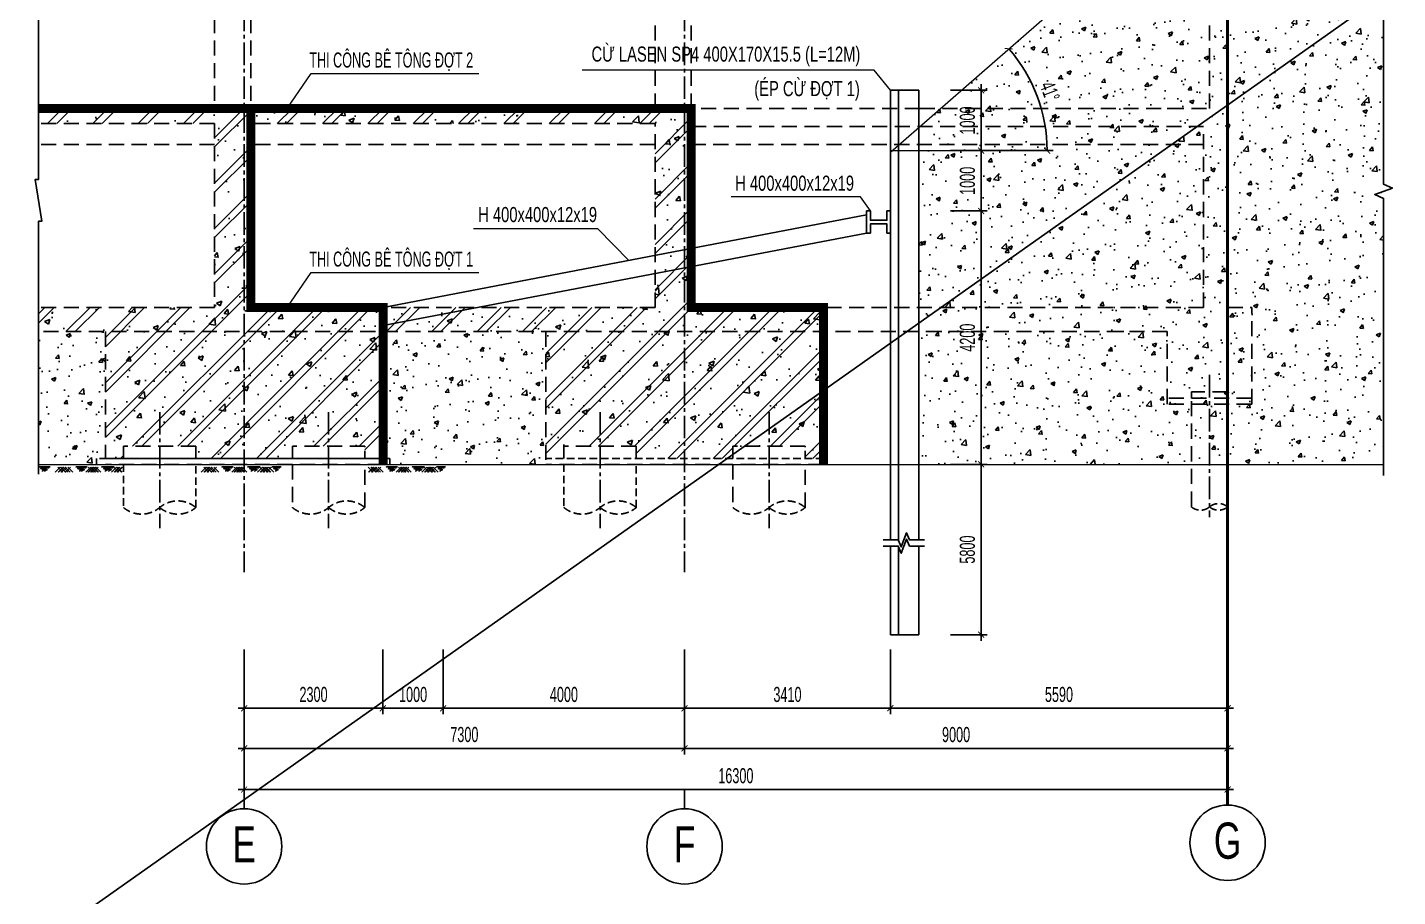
# Model space of a CAD drawing. Extents: x 71 to 3057337, y -14 to 345257.
# Drawn here: x 2984424 to 3029843, y 81774 to 110589 of the extents above; entities that cross this region are included whole.
import ezdxf
from ezdxf.enums import TextEntityAlignment as Align

# ---------------------------------------------------------------- set-up
doc = ezdxf.new("R2010")
doc.units = 0
doc.header["$LTSCALE"] = 1000
doc.header["$MEASUREMENT"] = 0
doc.header["$PDMODE"] = 3
for name, pattern in [('CENTER2', [1.125, 0.75, -0.125, 0.125, -0.125]), ('DASHED2', [0.375, 0.25, -0.125]), ('HIDDEN', [0.375, 0.25, -0.125])]:
    doc.linetypes.add(name, pattern=pattern)
doc.layers.get('0').update_dxf_attribs({"linetype": 'CONTINUOUS'})
doc.layers.get('Defpoints').update_dxf_attribs({"linetype": 'CONTINUOUS'})
for name, color, linetype in [('8', 8, 'CONTINUOUS'), ('CDC.01.AXIS', 160, 'CENTER2'), ('CDC.02.DIM', 1, 'CONTINUOUS'), ('CDC.04.HIDDEN', 8, 'HIDDEN'), ('CDC.05.STEEL', 4, 'CONTINUOUS'), ('CDC.06.TEXT', 2, 'CONTINUOUS'), ('CDC.10.HATCH', 9, 'CONTINUOUS'), ('CDC.14.STEELNUM', 2, 'CONTINUOUS'), ('CDC.16.BIGTEXT', 6, 'CONTINUOUS'), ('CHI', 1, 'CONTINUOUS'), ('DAICOC', 8, 'HIDDEN'), ('DIM', 1, 'CONTINUOUS'), ('hiddend', 146, 'HIDDEN')]:
    doc.layers.add(name, color=color, linetype=linetype)
doc.layers.add('KCS_CHI', color=1, linetype='CONTINUOUS', lineweight=15)
doc.layers.add('KCS_Plotter', color=11, linetype='CONTINUOUS', plot=False)
doc.styles.add('ARIAL', font='arial.ttf', dxfattribs={"width": 0.6})
doc.dimstyles.new('D-25', dxfattribs={"dimtxt": 500, "dimasz": 200, "dimexe": 200, "dimexo": 0, "dimgap": 200, "dimtad": 1, "dimdec": 0, "dimlfac": 0.5, "dimzin": 13, "dimdsep": 46, "dimtxsty": 'ARIAL', "dimblk": 'ARCHTICK', "dimcen": 0, "dimdle": 200, "dimclrd": 1, "dimclre": 1, "dimclrt": 2, "dimadec": 0, "dimazin": 0, "dimtfac": 1, "dimtdec": 0, "dimtix": 1, "dimtmove": 2, "dimatfit": 3, "dimldrblk": 'ARCHTICK', "dimfxl": 1, "dimtolj": 1, "dimtzin": 13, "dimarcsym": 0})

# ---------------------------------------------------------------- blocks, each defined once
blk = doc.blocks.new('_ARCHTICK')
at = {"color": 0, "linetype": 'ByBlock', "const_width": 0.15}
blk.add_lwpolyline([(-0.5, -0.5), (0.5, 0.5)], dxfattribs=at)
blk = doc.blocks.new('*D159')
at = {"layer": 'CDC.02.DIM', "color": 1, "lineweight": -2, "transparency": 16777216}
for p, q in [((2991608, 89967), (2991608, 86488)), ((3006208, 89967), (3006208, 86488)), ((3006408, 86688), (2991408, 86688))]:
    blk.add_line(p, q, dxfattribs=at)
at = {"layer": 'Defpoints', "color": 0, "transparency": 16777216}
for p in [(2991608, 89967), (3006208, 89967), (2991608, 86688)]:
    blk.add_point(p, dxfattribs=at)
at = {"layer": 'CDC.02.DIM', "color": 1, "lineweight": -2, "transparency": 16777216, "xscale": 200, "yscale": 200, "zscale": 200, "rotation": 180}
blk.add_blockref('_ARCHTICK', (2991608, 86688), dxfattribs=at)
at = {"layer": 'CDC.02.DIM', "color": 1, "lineweight": -2, "transparency": 16777216, "xscale": 200, "yscale": 200, "zscale": 200}
blk.add_blockref('_ARCHTICK', (3006208, 86688), dxfattribs=at)
at = {"layer": 'CDC.02.DIM', "color": 2, "transparency": 16777216, "insert": (2998908, 87144), "char_height": 500, "attachment_point": 5, "style": 'ARIAL'}
blk.add_mtext('\\A1;7300', dxfattribs=at)
blk = doc.blocks.new('*D160')
at = {"layer": 'CDC.02.DIM', "color": 1, "lineweight": -2, "transparency": 16777216}
for p, q in [((3006208, 89967), (3006208, 86488)), ((3024208, 89967), (3024208, 86488)), ((3006008, 86688), (3024408, 86688))]:
    blk.add_line(p, q, dxfattribs=at)
at = {"layer": 'Defpoints', "color": 0, "transparency": 16777216}
for p in [(3006208, 89967), (3024208, 89967), (3024208, 86688)]:
    blk.add_point(p, dxfattribs=at)
at = {"layer": 'CDC.02.DIM', "color": 1, "lineweight": -2, "transparency": 16777216, "xscale": 200, "yscale": 200, "zscale": 200, "rotation": 180}
blk.add_blockref('_ARCHTICK', (3006208, 86688), dxfattribs=at)
at = {"layer": 'CDC.02.DIM', "color": 1, "lineweight": -2, "transparency": 16777216, "xscale": 200, "yscale": 200, "zscale": 200}
blk.add_blockref('_ARCHTICK', (3024208, 86688), dxfattribs=at)
at = {"layer": 'CDC.02.DIM', "color": 2, "transparency": 16777216, "insert": (3015208, 87143), "char_height": 500, "attachment_point": 5, "style": 'ARIAL'}
blk.add_mtext('\\A1;9000', dxfattribs=at)
blk = doc.blocks.new('C')
at = {"layer": 'CHI'}
blk.add_line((0, 0), (0, 300), dxfattribs=at)
blk.add_circle((0, 925), 625, dxfattribs=at)
blk = doc.blocks.new('*D167')
at = {"layer": 'CDC.02.DIM', "color": 1, "lineweight": -2, "transparency": 16777216}
for p, q in [((3015024, 104503), (3016239, 104503)), ((3016039, 104703), (3016039, 95903)), ((3015024, 96103), (3016239, 96103))]:
    blk.add_line(p, q, dxfattribs=at)
at = {"layer": 'Defpoints', "color": 0, "transparency": 16777216}
for p in [(3015024, 104503), (3015024, 96103), (3016039, 96103)]:
    blk.add_point(p, dxfattribs=at)
at = {"layer": 'CDC.02.DIM', "color": 1, "lineweight": -2, "transparency": 16777216, "xscale": 200, "yscale": 200, "zscale": 200}
for p, rotation in [((3016039, 104503), 90), ((3016039, 96103), 270)]:
    blk.add_blockref('_ARCHTICK', p, dxfattribs=dict(at, rotation=rotation))
at = {"layer": 'CDC.02.DIM', "color": 2, "transparency": 16777216, "insert": (3015584, 100303), "char_height": 500, "attachment_point": 5, "rotation": 90, "style": 'ARIAL'}
blk.add_mtext('\\A1;4200', dxfattribs=at)
blk = doc.blocks.new('*D168')
at = {"layer": 'CDC.02.DIM', "color": 1, "lineweight": -2, "transparency": 16777216}
for p, q in [((3016039, 106303), (3016039, 108703)), ((3015024, 108503), (3016239, 108503)), ((3015024, 106503), (3016239, 106503))]:
    blk.add_line(p, q, dxfattribs=at)
at = {"layer": 'Defpoints', "color": 0, "transparency": 16777216}
for p in [(3015024, 108503), (3016039, 108503), (3015024, 106503)]:
    blk.add_point(p, dxfattribs=at)
at = {"layer": 'CDC.02.DIM', "color": 1, "lineweight": -2, "transparency": 16777216, "xscale": 200, "yscale": 200, "zscale": 200}
for p, rotation in [((3016039, 108503), 90), ((3016039, 106503), 270)]:
    blk.add_blockref('_ARCHTICK', p, dxfattribs=dict(at, rotation=rotation))
at = {"layer": 'CDC.02.DIM', "color": 2, "transparency": 16777216, "insert": (3015584, 107503), "char_height": 500, "attachment_point": 5, "rotation": 90, "style": 'ARIAL'}
blk.add_mtext('\\A1;1000', dxfattribs=at)
blk = doc.blocks.new('*D169')
at = {"layer": 'CDC.02.DIM', "color": 1, "lineweight": -2, "transparency": 16777216}
for p, q in [((3016039, 96303), (3016039, 90254)), ((3015024, 96103), (3016239, 96103)), ((3015024, 90454), (3016239, 90454))]:
    blk.add_line(p, q, dxfattribs=at)
at = {"layer": 'Defpoints', "color": 0, "transparency": 16777216}
for p in [(3015024, 96103), (3015024, 90454), (3016039, 90454)]:
    blk.add_point(p, dxfattribs=at)
at = {"layer": 'CDC.02.DIM', "color": 1, "lineweight": -2, "transparency": 16777216, "xscale": 200, "yscale": 200, "zscale": 200}
for p, rotation in [((3016039, 96103), 90), ((3016039, 90454), 270)]:
    blk.add_blockref('_ARCHTICK', p, dxfattribs=dict(at, rotation=rotation))
at = {"layer": 'CDC.02.DIM', "color": 2, "transparency": 16777216, "insert": (3015584, 93278), "char_height": 500, "attachment_point": 5, "rotation": 90, "style": 'ARIAL'}
blk.add_mtext('\\A1;5800', dxfattribs=at)
blk = doc.blocks.new('*D170')
at = {"layer": 'CDC.02.DIM', "color": 1, "lineweight": -2, "transparency": 16777216}
for p, q in [((3013028, 89967), (3013028, 87816)), ((3024208, 89967), (3024208, 87816)), ((3024408, 88016), (3012828, 88016))]:
    blk.add_line(p, q, dxfattribs=at)
at = {"layer": 'Defpoints', "color": 0, "transparency": 16777216}
for p in [(3013028, 89967), (3024208, 89967), (3013028, 88016)]:
    blk.add_point(p, dxfattribs=at)
at = {"layer": 'CDC.02.DIM', "color": 1, "lineweight": -2, "transparency": 16777216, "xscale": 200, "yscale": 200, "zscale": 200, "rotation": 180}
blk.add_blockref('_ARCHTICK', (3013028, 88016), dxfattribs=at)
at = {"layer": 'CDC.02.DIM', "color": 1, "lineweight": -2, "transparency": 16777216, "xscale": 200, "yscale": 200, "zscale": 200}
blk.add_blockref('_ARCHTICK', (3024208, 88016), dxfattribs=at)
at = {"layer": 'CDC.02.DIM', "color": 2, "transparency": 16777216, "insert": (3018618, 88472), "char_height": 500, "attachment_point": 5, "style": 'ARIAL'}
blk.add_mtext('\\A1;5590', dxfattribs=at)
blk = doc.blocks.new('*D171')
at = {"layer": 'CDC.02.DIM', "color": 1, "lineweight": -2, "transparency": 16777216}
for p, q in [((3006208, 89967), (3006208, 87816)), ((3013028, 89967), (3013028, 87816)), ((3013228, 88016), (3006008, 88016))]:
    blk.add_line(p, q, dxfattribs=at)
at = {"layer": 'Defpoints', "color": 0, "transparency": 16777216}
for p in [(3006208, 89967), (3013028, 89967), (3006208, 88016)]:
    blk.add_point(p, dxfattribs=at)
at = {"layer": 'CDC.02.DIM', "color": 1, "lineweight": -2, "transparency": 16777216, "xscale": 200, "yscale": 200, "zscale": 200, "rotation": 180}
blk.add_blockref('_ARCHTICK', (3006208, 88016), dxfattribs=at)
at = {"layer": 'CDC.02.DIM', "color": 1, "lineweight": -2, "transparency": 16777216, "xscale": 200, "yscale": 200, "zscale": 200}
blk.add_blockref('_ARCHTICK', (3013028, 88016), dxfattribs=at)
at = {"layer": 'CDC.02.DIM', "color": 2, "transparency": 16777216, "insert": (3009618, 88472), "char_height": 500, "attachment_point": 5, "style": 'ARIAL'}
blk.add_mtext('\\A1;3410', dxfattribs=at)
blk = doc.blocks.new('*D172')
at = {"layer": 'CDC.02.DIM', "color": 1, "lineweight": -2, "transparency": 16777216}
for p, q in [((2998208, 89967), (2998208, 87816)), ((3006208, 89967), (3006208, 87816)), ((3006408, 88016), (2998008, 88016))]:
    blk.add_line(p, q, dxfattribs=at)
at = {"layer": 'Defpoints', "color": 0, "transparency": 16777216}
for p in [(2998208, 89967), (3006208, 89967), (2998208, 88016)]:
    blk.add_point(p, dxfattribs=at)
at = {"layer": 'CDC.02.DIM', "color": 1, "lineweight": -2, "transparency": 16777216, "xscale": 200, "yscale": 200, "zscale": 200, "rotation": 180}
blk.add_blockref('_ARCHTICK', (2998208, 88016), dxfattribs=at)
at = {"layer": 'CDC.02.DIM', "color": 1, "lineweight": -2, "transparency": 16777216, "xscale": 200, "yscale": 200, "zscale": 200}
blk.add_blockref('_ARCHTICK', (3006208, 88016), dxfattribs=at)
at = {"layer": 'CDC.02.DIM', "color": 2, "transparency": 16777216, "insert": (3002208, 88472), "char_height": 500, "attachment_point": 5, "style": 'ARIAL'}
blk.add_mtext('\\A1;4000', dxfattribs=at)
blk = doc.blocks.new('*D173')
at = {"layer": 'CDC.02.DIM', "color": 1, "lineweight": -2, "transparency": 16777216}
for p, q in [((2996208, 89967), (2996208, 87816)), ((2998208, 89967), (2998208, 87816)), ((2998408, 88016), (2996008, 88016))]:
    blk.add_line(p, q, dxfattribs=at)
at = {"layer": 'Defpoints', "color": 0, "transparency": 16777216}
for p in [(2996208, 89967), (2998208, 89967), (2996208, 88016)]:
    blk.add_point(p, dxfattribs=at)
at = {"layer": 'CDC.02.DIM', "color": 1, "lineweight": -2, "transparency": 16777216, "xscale": 200, "yscale": 200, "zscale": 200, "rotation": 180}
blk.add_blockref('_ARCHTICK', (2996208, 88016), dxfattribs=at)
at = {"layer": 'CDC.02.DIM', "color": 1, "lineweight": -2, "transparency": 16777216, "xscale": 200, "yscale": 200, "zscale": 200}
blk.add_blockref('_ARCHTICK', (2998208, 88016), dxfattribs=at)
at = {"layer": 'CDC.02.DIM', "color": 2, "transparency": 16777216, "insert": (2997208, 88472), "char_height": 500, "attachment_point": 5, "style": 'ARIAL'}
blk.add_mtext('\\A1;1000', dxfattribs=at)
blk = doc.blocks.new('*D174')
at = {"layer": 'CDC.02.DIM', "color": 1, "lineweight": -2, "transparency": 16777216}
for p, q in [((2991608, 89967), (2991608, 87816)), ((2996208, 89967), (2996208, 87816)), ((2996408, 88016), (2991408, 88016))]:
    blk.add_line(p, q, dxfattribs=at)
at = {"layer": 'Defpoints', "color": 0, "transparency": 16777216}
for p in [(2991608, 89967), (2996208, 89967), (2991608, 88016)]:
    blk.add_point(p, dxfattribs=at)
at = {"layer": 'CDC.02.DIM', "color": 1, "lineweight": -2, "transparency": 16777216, "xscale": 200, "yscale": 200, "zscale": 200, "rotation": 180}
blk.add_blockref('_ARCHTICK', (2991608, 88016), dxfattribs=at)
at = {"layer": 'CDC.02.DIM', "color": 1, "lineweight": -2, "transparency": 16777216, "xscale": 200, "yscale": 200, "zscale": 200}
blk.add_blockref('_ARCHTICK', (2996208, 88016), dxfattribs=at)
at = {"layer": 'CDC.02.DIM', "color": 2, "transparency": 16777216, "insert": (2993908, 88472), "char_height": 500, "attachment_point": 5, "style": 'ARIAL'}
blk.add_mtext('\\A1;2300', dxfattribs=at)
blk = doc.blocks.new('*D178')
at = {"layer": 'CDC.02.DIM', "color": 1, "lineweight": -2, "transparency": 16777216}
blk.add_line((3015486, 106503), (3018423, 106503), dxfattribs=at)
blk.add_arc((3013081, 106503), 5143, 360, 41.0798, dxfattribs=at)
at = {"layer": 'Defpoints', "color": 0, "transparency": 16777216}
for p in [(3024208, 116203), (3018077, 107720), (3008608, 106503), (3013028, 106457), (3015486, 106503)]:
    blk.add_point(p, dxfattribs=at)
at = {"layer": 'CDC.02.DIM', "color": 1, "lineweight": -2, "transparency": 16777216, "xscale": 200, "yscale": 200, "zscale": 200}
for p, rotation in [((3016957, 109882), 131.0797610086065), ((3018223, 106503), 269.9999999999998)]:
    blk.add_blockref('_ARCHTICK', p, dxfattribs=dict(at, rotation=rotation))
at = {"layer": 'CDC.02.DIM', "color": 2, "transparency": 16777216, "insert": (3018319, 108465), "char_height": 500, "attachment_point": 5, "rotation": 290.5399, "style": 'ARIAL'}
blk.add_mtext('\\A1;41°', dxfattribs=at)
blk = doc.blocks.new('*D179')
at = {"layer": 'CDC.02.DIM', "color": 1, "lineweight": -2, "transparency": 16777216}
for p, q in [((2991608, 89967), (2991608, 85123)), ((3024208, 89967), (3024208, 85123)), ((2991408, 85323), (3024408, 85323))]:
    blk.add_line(p, q, dxfattribs=at)
at = {"layer": 'Defpoints', "color": 0, "transparency": 16777216}
for p in [(2991608, 89967), (3024208, 89967), (3024208, 85323)]:
    blk.add_point(p, dxfattribs=at)
at = {"layer": 'CDC.02.DIM', "color": 1, "lineweight": -2, "transparency": 16777216, "xscale": 200, "yscale": 200, "zscale": 200, "rotation": 180}
blk.add_blockref('_ARCHTICK', (2991608, 85323), dxfattribs=at)
at = {"layer": 'CDC.02.DIM', "color": 1, "lineweight": -2, "transparency": 16777216, "xscale": 200, "yscale": 200, "zscale": 200}
blk.add_blockref('_ARCHTICK', (3024208, 85323), dxfattribs=at)
at = {"layer": 'CDC.02.DIM', "color": 2, "transparency": 16777216, "insert": (3007908, 85778), "char_height": 500, "attachment_point": 5, "style": 'ARIAL'}
blk.add_mtext('\\A1;16300', dxfattribs=at)
blk = doc.blocks.new('*D180')
at = {"layer": 'CDC.02.DIM', "color": 1, "lineweight": -2, "transparency": 16777216}
for p, q in [((3015024, 106503), (3016239, 106503)), ((3016039, 106703), (3016039, 104303)), ((3015024, 104503), (3016239, 104503))]:
    blk.add_line(p, q, dxfattribs=at)
at = {"layer": 'Defpoints', "color": 0, "transparency": 16777216}
for p in [(3015024, 106503), (3015024, 104503), (3016039, 104503)]:
    blk.add_point(p, dxfattribs=at)
at = {"layer": 'CDC.02.DIM', "color": 1, "lineweight": -2, "transparency": 16777216, "xscale": 200, "yscale": 200, "zscale": 200}
for p, rotation in [((3016039, 106503), 90), ((3016039, 104503), 270)]:
    blk.add_blockref('_ARCHTICK', p, dxfattribs=dict(at, rotation=rotation))
at = {"layer": 'CDC.02.DIM', "color": 2, "transparency": 16777216, "insert": (3015584, 105503), "char_height": 500, "attachment_point": 5, "rotation": 90, "style": 'ARIAL'}
blk.add_mtext('\\A1;1000', dxfattribs=at)

msp = doc.modelspace()

# ---------------------------------------------------------------- hatches: boundary and pattern name
at = {"layer": 'CDC.10.HATCH'}
h = msp.add_hatch(dxfattribs=at)
h.set_pattern_fill('AR-CONC', color=256, scale=200, style=0)
h.set_pattern_definition([(50, (0, 0), (1434.52037, -125.50427), [150, -1650]), (355, (0, 0), (-277.5027, 1504.3843), [120, -1320]), (100.4514, (119.5, -10.5), (1157.01876, 1378.8791), [127.4804, -1402.2842]), (46.1842, (0, 400), (2134.4821, -331.038), [225, -2475]), (96.6356, (177.9, 372.4), (1869.3254, 1948.2357), [191.2206, -2103.426]), (351.1842, (0, 400), (1869.3239, 1948.2372), [180, -1980]), (21, (200, 300), (1193.8141, -805.2378), [150, -1650]), (326, (200, 300), (486.63066, 1450.3001), [120, -1320]), (71.4514, (299.5, 232.9), (1680.44526, 645.061), [127.4804, -1402.2842]), (37.5, (0, 0), (24.31971, 665.78771), [0, -1304, 0, -1340, 0, -1325]), (7.5, (0, 0), (526.13907, 788.82342), [0, -764, 0, -1274, 0, -505]), (327.5, (-446, 0), (1067.64487, -45.10974), [0, -500, 0, -1560, 0, -2070]), (317.5, (-646, 0), (1166.37234, 200.20996), [0, -650, 0, -1036, 0, -1470])])
h.paths.add_polyline_path([(3029376.2, 104918.4), (3029082.6, 105045.9), (3029669.9, 105259.7), (3029376.2, 105387.2), (3029376.2, 116202.8), (3024208, 116202.8), (3013978, 107285), (3013978, 96102.8), (3029376.2, 96102.8)])
h.paths.add_polyline_path([(3015203.5, 99724.3), (3015203.5, 100881.3), (3015964, 100881.3), (3015964, 99724.3)], flags=24)
h.paths.add_polyline_path([(3015203.5, 106944.5), (3015203.5, 108061.2), (3015964, 108061.2), (3015964, 106944.5)], flags=24)
h.paths.add_polyline_path([(3018521.7, 108995.6), (3018820.1, 108199.1), (3018115.9, 107935.2), (3017817.5, 108731.8)], flags=24)
h.paths.add_polyline_path([(3015203.5, 104944.5), (3015203.5, 106061.2), (3015964, 106061.2), (3015964, 104944.5)], flags=24)
h = msp.add_hatch(dxfattribs=at)
h.set_pattern_fill('CHAU-01', color=256, scale=250, style=0, pattern_type=2)
h.set_pattern_definition([(50, (65121.5, 0), (1793.15046, -156.88034), [187.5, -2062.5]), (355, (65121.5, 0), (-346.8783, 1880.4803), [150, -1650]), (100.4514, (65270.9, -13), (1446.2735, 1723.5989), [159.3505, -1752.8553]), (46.1842, (65121.5, 500), (2668.1026, -413.7975), [281.25, -3093.75]), (96.6356, (65343.8, 465.5), (2336.6568, 2435.2947), [239.0257, -2629.2825]), (351.1842, (65121.5, 500), (2336.6549, 2435.2965), [225, -2475]), (21, (65371.5, 375), (1492.2676, -1006.5472), [187.5, -2062.5]), (326, (65371.5, 375), (608.2883, 1812.8751), [150, -1650]), (71.4514, (65495.8, 291.1), (2100.5566, 806.3262), [159.3505, -1752.8553]), (37.5, (65121.45, 0), (30.39964, 832.23463), [0, -1630, 0, -1675, 0, -1656.25]), (7.5, (65121.45, 0), (657.67384, 986.02928), [0, -955, 0, -1592.5, 0, -631.25]), (327.5, (64563.95, 0), (1334.55609, -56.38718), [0, -625, 0, -1950, 0, -2587.5]), (317.5, (64314, 0), (1457.96542, 250.26246), [0, -812.5, 0, -1295, 0, -1837.5]), (45, (65121.5, 0), (-751.30096, 751.30096), []), (45, (65121.5, 306.2), (-751.30096, 751.30096), [])])
h.paths.add_polyline_path([(2991828, 107902.8), (2984791.6, 107902.8), (2984791.6, 107402.8), (2990628, 107402.8), (2990628, 101302.8), (2984791.6, 101302.8), (2984791.6, 100502.8), (2996216.7, 100502.8), (2996216.7, 101302.8), (2991828, 101302.8)])
h.paths.add_polyline_path([(2996208, 100502.8), (2987008, 100502.8), (2987008, 96302.8), (2987608, 96302.8), (2987608, 96702.8), (2990008, 96702.8), (2990008, 96302.8), (2993208, 96302.8), (2993208, 96702.8), (2995608, 96702.8), (2995608, 96302.8), (2996208, 96302.8)])
h = msp.add_hatch(dxfattribs=at)
h.set_pattern_fill('CHAU-01', color=256, scale=250, style=0, pattern_type=2)
h.set_pattern_definition([(50, (-3893.9, 0), (1793.15046, -156.88034), [187.5, -2062.5]), (355, (-3893.9, 0), (-346.8783, 1880.4803), [150, -1650]), (100.4514, (-3744.5, -13), (1446.2735, 1723.5989), [159.3505, -1752.8553]), (46.1842, (-3894, 500), (2668.1026, -413.7975), [281.25, -3093.75]), (96.6356, (-3671.6, 465.5), (2336.6568, 2435.2947), [239.0257, -2629.2825]), (351.1842, (-3894, 500), (2336.6549, 2435.2965), [225, -2475]), (21, (-3643.9, 375), (1492.2676, -1006.5472), [187.5, -2062.5]), (326, (-3643.9, 375), (608.2883, 1812.8751), [150, -1650]), (71.4514, (-3519.5, 291.1), (2100.5566, 806.3262), [159.3505, -1752.8553]), (37.5, (-3893.9, 0), (30.39964, 832.23463), [0, -1630, 0, -1675, 0, -1656.25]), (7.5, (-3893.9, 0), (657.67384, 986.02928), [0, -955, 0, -1592.5, 0, -631.25]), (327.5, (-4451.4, 0), (1334.55609, -56.38718), [0, -625, 0, -1950, 0, -2587.5]), (317.5, (-4701.4, 0), (1457.96542, 250.26246), [0, -812.5, 0, -1295, 0, -1837.5]), (45, (-3893.9, 0), (-751.30096, 751.30096), []), (45, (-3893.9, 306.2), (-751.30096, 751.30096), [])])
h.paths.add_polyline_path([(3006428, 107902.8), (2991828, 107902.8), (2991828, 107402.8), (3005228, 107402.8), (3005228, 101302.8), (2996216.7, 101302.8), (2996216.7, 100502.8), (3010808, 100502.8), (3010808, 101302.8), (3006428, 101302.8)])
h.paths.add_polyline_path([(3010808, 100502.8), (3001608, 100502.8), (3001608, 96302.8), (3002208, 96302.8), (3002208, 96702.8), (3004608, 96702.8), (3004608, 96302.8), (3007808, 96302.8), (3007808, 96702.8), (3010208, 96702.8), (3010208, 96302.8), (3010808, 96302.8)])
h = msp.add_hatch(dxfattribs=at)
h.set_pattern_fill('AR-CONC', color=256, scale=200, style=0)
h.set_pattern_definition([(50, (-3893.9, 0), (1434.52037, -125.50427), [150, -1650]), (355, (-3893.9, 0), (-277.5027, 1504.3843), [120, -1320]), (100.4514, (-3774.4, -10.5), (1157.01876, 1378.8791), [127.4804, -1402.2842]), (46.1842, (-3893.9, 400), (2134.4821, -331.038), [225, -2475]), (96.6356, (-3716, 372.4), (1869.3254, 1948.2357), [191.2206, -2103.426]), (351.1842, (-3894, 400), (1869.3239, 1948.2372), [180, -1980]), (21, (-3693.9, 300), (1193.8141, -805.2378), [150, -1650]), (326, (-3693.9, 300), (486.63066, 1450.3001), [120, -1320]), (71.4514, (-3594.4, 232.9), (1680.44526, 645.061), [127.4804, -1402.2842]), (37.5, (-3893.9, 0), (24.31971, 665.78771), [0, -1304, 0, -1340, 0, -1325]), (7.5, (-3893.9, 0), (526.13907, 788.82342), [0, -764, 0, -1274, 0, -505]), (327.5, (-4339.9, 0), (1067.64487, -45.10974), [0, -500, 0, -1560, 0, -2070]), (317.5, (-4539.9, 0), (1166.37234, 200.20996), [0, -650, 0, -1036, 0, -1470])])
h.paths.add_polyline_path([(2987008, 100502.8), (2984791.6, 100502.8), (2984791.6, 96102.8), (2986714.7, 96102.8), (2986714.7, 96302.8), (2987008, 96302.8)])
h.paths.add_polyline_path([(3001608, 100502.8), (2996216.7, 100502.8), (2996216.7, 96302.8), (2996440.4, 96302.8), (2996440.4, 96102.8), (3001608, 96102.8)])

# ---------------------------------------------------------------- linework, layer by layer
at = {"layer": '8'}
for p, q in [((2985514.7, 96011.4), (2985348.7, 95845.4)), ((2985428.2, 96014.4), (2985594.2, 95848.4)), ((2985604.7, 96011.4), (2985438.7, 95845.4)), ((2985623.1, 96011.4), (2985457.1, 95845.4)), ((2985518.2, 96014.4), (2985684.2, 95848.4)), ((2985694.7, 96011.4), (2985528.7, 95845.4)), ((2985536.7, 96014.4), (2985702.7, 95848.4)), ((2985713.1, 96011.4), (2985547.1, 95845.4)), ((2985608.2, 96014.4), (2985774.2, 95848.4)), ((2985673.3, 96014.4), (2985839.3, 95848.4)), ((2985849.8, 96011.4), (2985683.7, 95845.4)), ((2985763.3, 96014.4), (2985929.3, 95848.4)), ((2986522.8, 96011.4), (2986356.8, 95845.4)), ((2986594.3, 96011.4), (2986428.2, 95845.4)), ((2986436.3, 96014.4), (2986602.4, 95848.4)), ((2986612.8, 96011.4), (2986446.8, 95845.4)), ((2986507.8, 96014.4), (2986673.8, 95848.4)), ((2986684.3, 96011.4), (2986518.2, 95845.4)), ((2986526.3, 96014.4), (2986692.4, 95848.4)), ((2986702.8, 96011.4), (2986536.8, 95845.4)), ((2986597.8, 96014.4), (2986763.8, 95848.4)), ((2986774.3, 96011.4), (2986608.2, 95845.4)), ((2986616.3, 96014.4), (2986782.4, 95848.4)), ((2986687.8, 96014.4), (2986853.8, 95848.4)), ((2987375.9, 96011.4), (2987209.8, 95845.4)), ((2987289.4, 96014.4), (2987455.4, 95848.4)), ((2987465.9, 96011.4), (2987299.8, 95845.4)), ((2987490.1, 96011.4), (2987324, 95845.4)), ((2987379.4, 96014.4), (2987545.4, 95848.4)), ((2987555.9, 96011.4), (2987389.8, 95845.4)), ((2987403.6, 96014.4), (2987569.6, 95848.4)), ((2987580.1, 96011.4), (2987414, 95845.4)), ((2990353.1, 96011.4), (2990187, 95845.4)), ((2990266.6, 96014.4), (2990432.6, 95848.4)), ((2990443.1, 96011.4), (2990277, 95845.4)), ((2990461.5, 96011.4), (2990295.5, 95845.4)), ((2990356.6, 96014.4), (2990522.6, 95848.4)), ((2990533.1, 96011.4), (2990367, 95845.4)), ((2990375, 96014.4), (2990541, 95848.4)), ((2990551.5, 96011.4), (2990385.5, 95845.4)), ((2990446.6, 96014.4), (2990612.6, 95848.4)), ((2990511.7, 96014.4), (2990677.7, 95848.4)), ((2990688.1, 96011.4), (2990522.1, 95845.4)), ((2990601.7, 96014.4), (2990767.7, 95848.4)), ((2991361.2, 96011.4), (2991195.1, 95845.4)), ((2991432.6, 96011.4), (2991266.6, 95845.4)), ((2991274.7, 96014.4), (2991440.7, 95848.4)), ((2991451.2, 96011.4), (2991285.1, 95845.4)), ((2991346.1, 96014.4), (2991512.2, 95848.4)), ((2991522.6, 96011.4), (2991356.6, 95845.4)), ((2991364.7, 96014.4), (2991530.7, 95848.4)), ((2991541.2, 96011.4), (2991375.1, 95845.4)), ((2991436.1, 96014.4), (2991602.2, 95848.4)), ((2991612.6, 96011.4), (2991446.6, 95845.4)), ((2991454.7, 96014.4), (2991620.7, 95848.4)), ((2991526.1, 96014.4), (2991692.2, 95848.4)), ((2992214.2, 96011.4), (2992048.2, 95845.4)), ((2992127.7, 96014.4), (2992293.8, 95848.4)), ((2992304.2, 96011.4), (2992138.2, 95845.4)), ((2992328.4, 96011.4), (2992162.4, 95845.4)), ((2992217.7, 96014.4), (2992383.8, 95848.4)), ((2992394.2, 96011.4), (2992228.2, 95845.4)), ((2992241.9, 96014.4), (2992408, 95848.4)), ((2992418.4, 96011.4), (2992252.4, 95845.4)), ((2992307.7, 96014.4), (2992473.8, 95848.4)), ((2992331.9, 96014.4), (2992498, 95848.4)), ((2992508.4, 96011.4), (2992342.4, 95845.4)), ((2992421.9, 96014.4), (2992588, 95848.4)), ((2995717.9, 96014.4), (2995884, 95848.4)), ((2995894.4, 96011.4), (2995728.4, 95845.4)), ((2995912.9, 96011.4), (2995746.8, 95845.4)), ((2995807.9, 96014.4), (2995974, 95848.4)), ((2995984.4, 96011.4), (2995818.4, 95845.4)), ((2995826.4, 96014.4), (2995992.4, 95848.4)), ((2996002.9, 96011.4), (2995836.8, 95845.4)), ((2995897.9, 96014.4), (2996064, 95848.4)), ((2995963, 96014.4), (2996129, 95848.4)), ((2996139.5, 96011.4), (2995973.5, 95845.4)), ((2996053, 96014.4), (2996219, 95848.4)), ((2996812.5, 96011.4), (2996646.5, 95845.4)), ((2996884, 96011.4), (2996717.9, 95845.4)), ((2996726, 96014.4), (2996892.1, 95848.4)), ((2996902.5, 96011.4), (2996736.5, 95845.4)), ((2996797.5, 96014.4), (2996963.5, 95848.4)), ((2996974, 96011.4), (2996807.9, 95845.4)), ((2996816, 96014.4), (2996982.1, 95848.4)), ((2996992.5, 96011.4), (2996826.5, 95845.4)), ((2996887.5, 96014.4), (2997053.5, 95848.4)), ((2997064, 96011.4), (2996897.9, 95845.4)), ((2996906, 96014.4), (2997072.1, 95848.4)), ((2996977.5, 96014.4), (2997143.5, 95848.4)), ((2997665.6, 96011.4), (2997499.5, 95845.4)), ((2997579.1, 96014.4), (2997745.1, 95848.4)), ((2997755.6, 96011.4), (2997589.5, 95845.4)), ((2997779.8, 96011.4), (2997613.7, 95845.4)), ((2997669.1, 96014.4), (2997835.1, 95848.4)), ((2997845.6, 96011.4), (2997679.5, 95845.4)), ((2997693.3, 96014.4), (2997859.3, 95848.4)), ((2997869.8, 96011.4), (2997703.7, 95845.4)), ((2997759.1, 96014.4), (2997925.1, 95848.4)), ((2997783.3, 96014.4), (2997949.3, 95848.4)), ((2997959.8, 96011.4), (2997793.7, 95845.4)), ((2997873.3, 96014.4), (2998039.3, 95848.4))]:
    msp.add_line(p, q, dxfattribs=at)
for points in [[(2985103.7, 96019.4), (2984804.5, 96019.4), (2985053.3, 95987.5), (2984863.4, 95969), (2985002.9, 95922), (2984927.2, 95896.8), (2984927.2, 95868.3)], [(2985175.2, 96019.4), (2984876, 96019.4), (2985124.8, 95987.5), (2984934.8, 95969), (2985074.3, 95922), (2984998.7, 95896.8), (2984998.7, 95868.3)], [(2986334.8, 96019.4), (2986035.6, 96019.4), (2986284.4, 95987.5), (2986094.4, 95969), (2986233.9, 95922), (2986158.3, 95896.8), (2986158.3, 95868.3)], [(2986406.2, 96019.4), (2986107, 96019.4), (2986355.8, 95987.5), (2986165.9, 95969), (2986305.4, 95922), (2986229.7, 95896.8), (2986229.7, 95868.3)], [(2987187.8, 96019.4), (2986888.6, 96019.4), (2987137.4, 95987.5), (2986947.5, 95969), (2987087, 95922), (2987011.3, 95896.8), (2987011.3, 95868.3)], [(2987302, 96019.4), (2987002.8, 96019.4), (2987251.6, 95987.5), (2987061.7, 95969), (2987201.2, 95922), (2987125.5, 95896.8), (2987125.5, 95868.3)], [(2991173.2, 96019.4), (2990873.9, 96019.4), (2991122.7, 95987.5), (2990932.8, 95969), (2991072.3, 95922), (2990996.7, 95896.8), (2990996.7, 95868.3)], [(2991244.6, 96019.4), (2990945.4, 96019.4), (2991194.2, 95987.5), (2991004.2, 95969), (2991143.7, 95922), (2991068.1, 95896.8), (2991068.1, 95868.3)], [(2992026.2, 96019.4), (2991727, 96019.4), (2991975.8, 95987.5), (2991785.8, 95969), (2991925.3, 95922), (2991849.7, 95896.8), (2991849.7, 95868.3)], [(2992140.4, 96019.4), (2991841.2, 96019.4), (2992090, 95987.5), (2991900, 95969), (2992039.5, 95922), (2991963.9, 95896.8), (2991963.9, 95868.3)], [(2992832.5, 96019.4), (2992533.3, 96019.4), (2992782.1, 95987.5), (2992592.2, 95969), (2992731.7, 95922), (2992656, 95896.8), (2992656, 95868.3)], [(2996624.5, 96019.4), (2996325.3, 96019.4), (2996574.1, 95987.5), (2996384.1, 95969), (2996523.6, 95922), (2996448, 95896.8), (2996448, 95868.3)], [(2996696, 96019.4), (2996396.7, 96019.4), (2996645.5, 95987.5), (2996455.6, 95969), (2996595.1, 95922), (2996519.5, 95896.8), (2996519.5, 95868.3)], [(2997477.5, 96019.4), (2997178.3, 96019.4), (2997427.1, 95987.5), (2997237.2, 95969), (2997376.7, 95922), (2997301, 95896.8), (2997301, 95868.3)], [(2997591.8, 96019.4), (2997292.5, 96019.4), (2997541.3, 95987.5), (2997351.4, 95969), (2997490.9, 95922), (2997415.3, 95896.8), (2997415.3, 95868.3)], [(2998283.9, 96019.4), (2997984.7, 96019.4), (2998233.5, 95987.5), (2998043.5, 95969), (2998183, 95922), (2998107.4, 95896.8), (2998107.4, 95868.3)]]:
    msp.add_lwpolyline(points, dxfattribs=at)
at = {"layer": 'CDC.01.AXIS', "color": 5, "linetype": 'CENTER2'}
for p, q in [((3024208, 119812.5), (3024208, 92648.8)), ((2991608, 119091.3), (2991608, 92527.6)), ((3006208, 119091.3), (3006208, 92527.6)), ((3023608, 99070.8), (3023608, 94353.1)), ((2988808, 97838.7), (2988808, 93992.6)), ((2994408, 97838.7), (2994408, 93992.6)), ((3003408, 97838.7), (3003408, 93992.6)), ((3009008, 97838.7), (3009008, 93992.6))]:
    msp.add_line(p, q, dxfattribs=at)
at = {"layer": 'CDC.04.HIDDEN', "ltscale": 2}
for p, q in [((2990628, 116902.8), (2990628, 107902.8)), ((2991828, 116902.8), (2991828, 101302.8)), ((3005228, 107902.8), (3005228, 116902.8)), ((3024208, 101302.8), (3024208, 116202.8)), ((3006428, 107902.8), (3006428, 115502.8)), ((3023608, 107902.8), (3023608, 115802.8)), ((2990628, 107902.8), (2984791.6, 107902.8)), ((3005228, 107902.8), (2991828, 107902.8)), ((3014008, 107902.8), (3006428, 107902.8)), ((3014008, 107902.8), (3023608, 107902.8)), ((2990628, 107402.8), (2984791.6, 107402.8)), ((2990628, 107402.8), (2990628, 101302.8)), ((3005228, 107402.8), (2991828, 107402.8)), ((3005228, 101302.8), (3005228, 107402.8)), ((3006428, 107302.8), (3023408, 107302.8)), ((3006428, 101302.8), (3006428, 107302.8)), ((3023408, 101302.8), (3023408, 107302.8)), ((2990628, 106702.8), (2984791.6, 106702.8)), ((3005228, 106702.8), (2991828, 106702.8)), ((3023408, 106702.8), (3006428, 106702.8)), ((2990628, 101302.8), (2984791.6, 101302.8)), ((3005228, 101302.8), (2991828, 101302.8)), ((3023408, 101302.8), (3006428, 101302.8)), ((3024208, 101302.8), (3025008, 101302.8)), ((3025008, 98102.8), (3025008, 101302.8)), ((3022208, 100502.8), (2984791.6, 100502.8)), ((2987008, 100502.8), (2987008, 96302.8)), ((2996208, 100502.8), (2996208, 96102.8)), ((3001608, 100502.8), (3001608, 96102.8)), ((3010808, 100502.8), (3010808, 96102.8)), ((3022208, 98102.8), (3022208, 100502.8)), ((3025008, 98302.8), (3022208, 98302.8)), ((3024208, 98502.8), (3023008, 98502.8)), ((3023008, 98502.8), (3023008, 98302.8)), ((3023008, 98202.8), (3023008, 94692.9)), ((3024208, 94692.9), (3024208, 98202.8)), ((3025008, 98102.8), (3022208, 98102.8)), ((2986714.7, 96302.8), (2986714.7, 96102.8)), ((2990008, 96702.8), (2987608, 96702.8)), ((2987608, 96702.8), (2987608, 96302.8)), ((2990008, 96302.8), (2990008, 96702.8)), ((2995608, 96702.8), (2993208, 96702.8)), ((2993208, 96702.8), (2993208, 96302.8)), ((3004608, 96702.8), (3002208, 96702.8)), ((3002208, 96702.8), (3002208, 96302.8)), ((3004608, 96302.8), (3004608, 96702.8)), ((3010208, 96702.8), (3007808, 96702.8)), ((3007808, 96702.8), (3007808, 96302.8)), ((2996208, 96102.8), (2987008, 96102.8)), ((2993208, 96102.8), (2993208, 94672.3)), ((2995608, 94672.3), (2995608, 96102.8)), ((3010808, 96102.8), (3001608, 96102.8)), ((3007808, 96102.8), (3007808, 94672.3)), ((3010208, 94672.3), (3010208, 96102.8))]:
    msp.add_line(p, q, dxfattribs=at)
at = {"layer": 'CDC.04.HIDDEN'}
for p, q in [((3024208, 98302.8), (3024208, 98502.8)), ((2995608, 96302.8), (2995608, 96702.8)), ((3010208, 96302.8), (3010208, 96702.8)), ((2987608, 96102.8), (2987608, 94672.3)), ((2990008, 94672.3), (2990008, 96102.8)), ((3002208, 96102.8), (3002208, 94672.3)), ((3004608, 94672.3), (3004608, 96102.8))]:
    msp.add_line(p, q, dxfattribs=at)
for points in [[(2987608, 94672.3, 0.3639702), (2988808, 94672.3, -0.3639702), (2990008, 94672.3, -0.3639702), (2988808, 94672.3)], [(2993208, 94672.3, 0.3639702), (2994408, 94672.3, -0.3639702), (2995608, 94672.3, -0.3639702), (2994408, 94672.3)], [(3002208, 94672.3, 0.3639702), (3003408, 94672.3, -0.3639702), (3004608, 94672.3, -0.3639702), (3003408, 94672.3)], [(3007808, 94672.3, 0.3639702), (3009008, 94672.3, -0.3639702), (3010208, 94672.3, -0.3639702), (3009008, 94672.3)], [(3023008, 94692.9, 0.3639702), (3023608, 94692.9, -0.3639702), (3024208, 94692.9, -0.3639702), (3023608, 94692.9)]]:
    msp.add_lwpolyline(points, format="xyb", dxfattribs=at)
at = {"layer": 'CDC.05.STEEL', "linetype": 'Continuous'}
for p, q in [((3013028, 94965.4), (3013028, 108502.8)), ((3013302.3, 93572.6), (3013302.3, 108502.8)), ((3013028, 106456.8), (3013028, 93600)), ((3013028, 93391.4), (3013028, 90453.8)), ((3013302.3, 90453.8), (3013302.3, 93364.1)), ((3013028, 90453.8), (3013978, 90453.8))]:
    msp.add_line(p, q, dxfattribs=at)
at = {"layer": 'CDC.05.STEEL', "linetype": 'DASHED2', "ltscale": 500}
for p, q in [((3013978, 108502.8), (3013028, 108502.8)), ((3013978, 93600), (3013978, 108502.8)), ((3013978, 90453.8), (3013978, 93391.4))]:
    msp.add_line(p, q, dxfattribs=at)
at = {"layer": 'CDC.05.STEEL'}
for p, q in [((3012238, 104372.8), (2996216.7, 101302.8)), ((3012238, 103772.8), (2996216.7, 100702.8))]:
    msp.add_line(p, q, dxfattribs=at)
msp.add_lwpolyline([(3013028, 104502.8), (3012916.2, 104502.8), (3012916.2, 104193.7), (3012369.8, 104193.7), (3012369.8, 104502.8), (3012238, 104502.8), (3012238, 103772.8), (3012369.8, 103772.8), (3012369.8, 104071.9), (3012916.2, 104071.9), (3012916.2, 103772.8), (3013028, 103772.8)], dxfattribs=at)
at = {"layer": 'CDC.14.STEELNUM', "const_width": 300}
for points in [[(2984791.6, 107902.8), (2991828, 107902.8), (2991828, 101302.8), (2996216.7, 101302.8), (2996216.7, 96102.8)], [(3010808, 96102.8), (3010808, 101302.8), (3006428, 101302.8), (3006428, 107902.8), (2991828, 107902.8)]]:
    msp.add_lwpolyline(points, dxfattribs=at)
at = {"layer": 'CHI'}
msp.add_lwpolyline([(2984791.6, 118020.1), (2984791.6, 105551.5), (2984683.8, 105551.5), (2984897.4, 104165.1), (2984791.6, 104165.1), (2984791.6, 95776.3)], dxfattribs=at)
at = {"layer": 'DAICOC'}
for p, q in [((2996440.4, 96302.8), (2986714.7, 96302.8)), ((2996208, 96302.8), (2987008, 96302.8)), ((2996440.4, 96102.8), (2996440.4, 96302.8)), ((3010808, 96302.8), (3001608, 96302.8))]:
    msp.add_line(p, q, dxfattribs=at)
at = {"layer": 'DIM'}
for points in [[(3029376.2, 95734.7), (3029376.2, 104918.4), (3029082.6, 105045.9), (3029669.9, 105259.7), (3029376.2, 105387.2), (3029376.2, 116752.3)], [(3014165.5, 93600), (3013665.5, 93600), (3013563.5, 93834.9), (3013392.5, 93365), (3013290.5, 93600), (3012790.5, 93600)], [(3014165.5, 93391.4), (3013665.5, 93391.4), (3013563.5, 93626.4), (3013392.5, 93156.5), (3013290.5, 93391.4), (3012790.5, 93391.4)]]:
    msp.add_lwpolyline(points, dxfattribs=at)
at = {"layer": 'hiddend', "ltscale": 4, "const_width": 100}
msp.add_lwpolyline([(3024208, 118116.1), (3024208, 84809.3)], dxfattribs=at)
at = {"layer": 'KCS_CHI'}
for p, q in [((3013028, 106456.8), (3024208, 116202.8)), ((3013028, 106502.8), (3015486.1, 106502.8)), ((2984791.6, 96102.8), (3029376.2, 96102.8))]:
    msp.add_line(p, q, dxfattribs=at)
for points in [[(2993031.1, 107902.8), (2993826.2, 109060.1), (2999386.7, 109060.1)], [(3013028, 108502.8), (3012488.8, 109173.9), (3002809.9, 109173.9)], [(3012369.8, 104502.8), (3012043.6, 104976.3), (3007747.8, 104976.3)], [(3004363.2, 102863.9), (3003337, 103908.2), (2999215.3, 103908.2)], [(2993031.1, 101302.8), (2993826.2, 102460.1), (2999386.7, 102460.1)]]:
    msp.add_lwpolyline(points, dxfattribs=at)
at = {"layer": 'KCS_Plotter'}
msp.add_line((2905956.6, 24496.7), (3057336.6, 131416.7), dxfattribs=at)

# ---------------------------------------------------------------- block references
at = {"layer": 'CHI', "xscale": -2, "yscale": 2, "zscale": 2, "rotation": 180}
for p in [(3024208, 85409.3), (2991608, 85288), (3006208, 85288)]:
    msp.add_blockref('C', p, dxfattribs=at)

# ---------------------------------------------------------------- texts
at = {"layer": 'CDC.06.TEXT', "color": 2, "style": 'ARIAL', "width": 0.7}
for s, p in [('CỪ LASEN SP4 400X170X15.5 (L=12M)', (3003123.7, 109704.2)), ('(ÉP CỪ ĐỢT 1)', (3008517.4, 108559.9))]:
    msp.add_text(s, height=500, dxfattribs=at).set_placement(p, align=Align.MIDDLE_LEFT)
at = {"layer": 'CDC.06.TEXT', "color": 2, "style": 'ARIAL'}
for s, width, p in [('THI CÔNG BÊ TÔNG ĐỢT 2', 0.6, (2996483, 109508.4)), ('H 400x400x12x19', 0.7, (3009853.7, 105424.6)), ('H 400x400x12x19', 0.7, (3001335.5, 104384.6)), ('THI CÔNG BÊ TÔNG ĐỢT 1', 0.6, (2996483, 102908.4))]:
    msp.add_text(s, height=500, dxfattribs=dict(at, width=width)).set_placement(p, align=Align.MIDDLE_CENTER)
at = {"layer": 'CDC.16.BIGTEXT', "char_height": 1200, "width": 371.712, "attachment_point": 2, "line_spacing_factor": 0.938532}
for s, insert in [('{\\fArial|b0|i0|c0|p34;\\W0.7;E}', (2991608, 84107.5)), ('{\\fArial|b0|i0|c0|p34;\\W0.7;F}', (3006208, 84107.5)), ('{\\fArial|b0|i0|c0|p34;\\W0.7;G}', (3024208, 84228.8))]:
    msp.add_mtext(s, dxfattribs=dict(at, insert=insert))

# ---------------------------------------------------------------- dimensions: what is measured, and where the dimension line sits
at = {"layer": 'CDC.02.DIM'}
dim = msp.add_angular_dim_2l(base=(3018077.2, 107720.2), line1=((3008608, 106502.8), (3015486.1, 106502.8)), line2=((3013028, 106456.8), (3024208, 116202.8)), dimstyle='D-25', dxfattribs=at)
dim.commit()
dim.dimension.update_dxf_attribs({"geometry": '*D178', "text_midpoint": (3018318.8, 108465.4)})
for base, p1, p2, angle, picture, middle in [((3016039, 108502.8), (3015024, 106502.8), (3015024, 108502.8), 90, '*D168', (3015583.7, 107502.8)), ((3016039, 104502.8), (3015024, 106502.8), (3015024, 104502.8), 90, '*D180', (3015583.7, 105502.8)), ((3016039, 96102.8), (3015024, 104502.8), (3015024, 96102.8), 90, '*D167', (3015583.7, 100302.8)), ((2991608, 86688.1), (3006208, 89966.6), (2991608, 89966.6), 180, '*D159', (2998908, 87143.6)), ((2991608, 88016.4), (2996208, 89966.6), (2991608, 89966.6), 180, '*D174', (2993908, 88471.9)), ((2996208, 88016.4), (2998208, 89966.6), (2996208, 89966.6), 180, '*D173', (2997208, 88471.7)), ((2998208, 88016.4), (3006208, 89966.6), (2998208, 89966.6), 180, '*D172', (3002208, 88471.7)), ((3024208, 86688.1), (3006208, 89966.6), (3024208, 89966.6), 180, '*D160', (3015208, 87143.4)), ((3006208, 88016.4), (3013028, 89966.6), (3006208, 89966.6), 180, '*D171', (3009618, 88471.9)), ((3013028, 88016.4), (3024208, 89966.6), (3013028, 89966.6), 180, '*D170', (3018618, 88471.7))]:
    dim = msp.add_linear_dim(base=base, p1=p1, p2=p2, angle=angle, dimstyle='D-25', dxfattribs=at)
    dim.commit()
    dim.dimension.update_dxf_attribs({"geometry": picture, "text_midpoint": middle})
dim = msp.add_linear_dim(base=(3016039, 90453.8), p1=(3015024, 96102.8), p2=(3015024, 90453.8), angle=90, text='5800', dimstyle='D-25', dxfattribs=at)
dim.commit()
dim.dimension.update_dxf_attribs({"geometry": '*D169', "text_midpoint": (3015583.7, 93278.3)})
dim = msp.add_linear_dim(base=(3024208, 85322.6), p1=(2991608, 89966.6), p2=(3024208, 89966.6), dimstyle='D-25', dxfattribs=at)
dim.commit()
dim.dimension.update_dxf_attribs({"geometry": '*D179', "text_midpoint": (3007908, 85778)})

doc.saveas('drawing.dxf')
